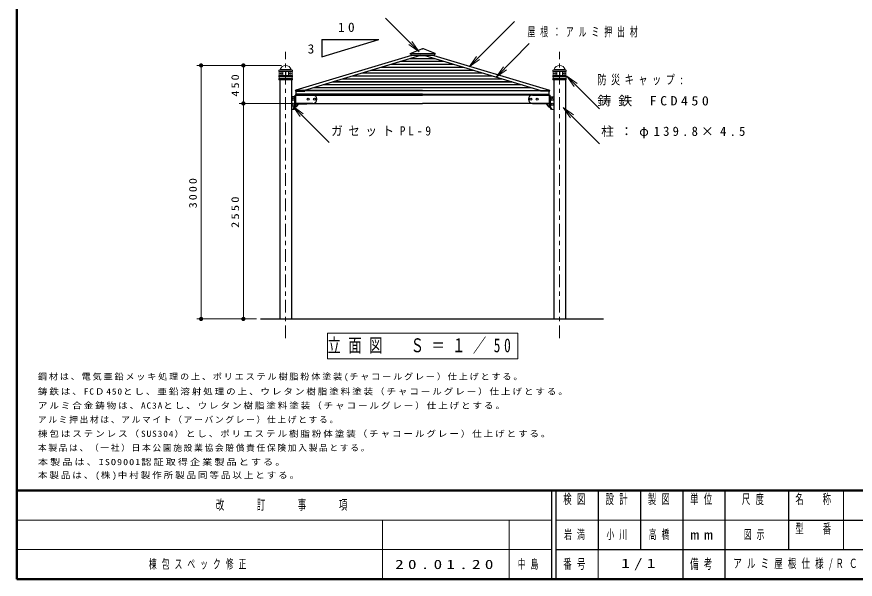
# Model space of a CAD drawing. Units: millimetres on the paper, scale 1:50. Extents: x -365 to 143, y 0 to 257.
# Drawn here: x -365 to -166.7, y 0 to 133.1 of the extents above; entities that cross this region are included whole.
import ezdxf
from ezdxf.enums import TextEntityAlignment as Align

# ---------------------------------------------------------------- set-up
doc = ezdxf.new("R2010")
doc.units = ezdxf.units.MM
doc.linetypes.add('USER2', pattern=[6, 3, -1, 1, -1])
doc.layers.add('LY_1', color=7, linetype='Continuous', lineweight=25)
doc.layers.add('LY_2', color=7, linetype='Continuous', lineweight=13)
doc.styles.add('ＭＳ ゴシック', font='')
doc.styles.get('ＭＳ ゴシック').set_extended_font_data('MS Gothic')

# ---------------------------------------------------------------- blocks, each defined once
blk = doc.blocks.new('open_arrow')
at = {"color": 0, "linetype": 'Continuous', "lineweight": -2}
blk.add_lwpolyline([(7.5, 1.25), (0, 0), (7.5, -1.25)], dxfattribs=at)
blk = doc.blocks.new('filled_dot')
at = {"color": 0, "linetype": 'Continuous', "lineweight": -2, "const_width": 1.25}
blk.add_lwpolyline([(-0.625, 0, 1), (0.625, 0, 1)], format="xyb", close=True, dxfattribs=at)

msp = doc.modelspace()

# ---------------------------------------------------------------- linework, layer by layer
at = {"layer": 'LY_1', "lineweight": 13}
for p, q in [((-269.795, 124.807), (-277.782, 132.794)), ((-258.027, 121.244), (-247.247, 132.024)), ((-251.613, 118.805), (-243.798, 126.798)), ((-302.401, 121.605), (-322.401, 121.605)), ((-321.401, 61.605), (-321.401, 121.605)), ((-311.401, 112.605), (-311.401, 121.605)), ((-302.981, 120.467), (-302.961, 120.487)), ((-302.981, 120.467), (-302.981, 120.207)), ((-302.981, 120.467), (-299.821, 120.467)), ((-302.981, 120.207), (-299.821, 120.207)), ((-302.981, 120.207), (-302.961, 120.187)), ((-302.941, 119.187), (-302.981, 119.147)), ((-302.981, 119.147), (-299.821, 119.147)), ((-302.981, 119.147), (-302.981, 118.907)), ((-302.961, 120.487), (-299.841, 120.487)), ((-302.961, 120.187), (-302.139, 120.151)), ((-302.961, 120.187), (-299.841, 120.187)), ((-302.941, 119.187), (-302.139, 119.222)), ((-302.941, 119.187), (-299.861, 119.187)), ((-302.901, 120.183), (-302.901, 119.191)), ((-302.799, 120.487), (-302.681, 120.605)), ((-302.681, 120.605), (-300.121, 120.605)), ((-302.551, 119.837), (-302.411, 119.837)), ((-302.551, 119.537), (-302.411, 119.537)), ((-302.101, 120.149), (-301.471, 120.149)), ((-302.101, 120.111), (-302.101, 119.262)), ((-302.101, 119.223), (-301.471, 119.223)), ((-301.471, 120.147), (-301.471, 119.227)), ((-300.701, 120.149), (-301.331, 120.149)), ((-301.331, 120.147), (-301.331, 119.227)), ((-300.701, 119.223), (-301.331, 119.223)), ((-300.701, 120.111), (-300.701, 119.262)), ((-299.841, 120.187), (-300.662, 120.151)), ((-299.861, 119.187), (-300.662, 119.222)), ((-300.251, 119.837), (-300.391, 119.837)), ((-300.251, 119.537), (-300.391, 119.537)), ((-300.003, 120.487), (-300.121, 120.605)), ((-299.901, 120.183), (-299.901, 119.191)), ((-299.861, 119.187), (-299.821, 119.147)), ((-299.841, 120.487), (-299.821, 120.467)), ((-299.841, 120.187), (-299.821, 120.207)), ((-299.821, 120.467), (-299.821, 120.207)), ((-299.821, 119.147), (-299.821, 118.907)), ((-238.181, 120.467), (-238.161, 120.487)), ((-238.181, 120.467), (-238.181, 120.207)), ((-238.181, 120.467), (-235.021, 120.467)), ((-238.181, 120.207), (-235.021, 120.207)), ((-238.181, 120.207), (-238.161, 120.187)), ((-238.141, 119.187), (-238.181, 119.147)), ((-238.181, 119.147), (-235.021, 119.147)), ((-238.181, 119.147), (-238.181, 118.907)), ((-238.161, 120.487), (-235.041, 120.487)), ((-238.161, 120.187), (-237.339, 120.151)), ((-238.161, 120.187), (-235.041, 120.187)), ((-238.141, 119.187), (-237.339, 119.222)), ((-238.141, 119.187), (-235.061, 119.187)), ((-238.101, 120.183), (-238.101, 119.191)), ((-237.999, 120.487), (-237.881, 120.605)), ((-237.881, 120.605), (-235.321, 120.605)), ((-237.751, 119.837), (-237.611, 119.837)), ((-237.751, 119.537), (-237.611, 119.537)), ((-237.301, 120.149), (-236.671, 120.149)), ((-237.301, 120.111), (-237.301, 119.262)), ((-237.301, 119.223), (-236.671, 119.223)), ((-236.671, 120.147), (-236.671, 119.227)), ((-235.901, 120.149), (-236.531, 120.149)), ((-236.531, 120.147), (-236.531, 119.227)), ((-235.901, 119.223), (-236.531, 119.223)), ((-235.901, 120.111), (-235.901, 119.262)), ((-235.041, 120.187), (-235.862, 120.151)), ((-235.061, 119.187), (-235.862, 119.222)), ((-235.451, 119.837), (-235.591, 119.837)), ((-235.451, 119.537), (-235.591, 119.537)), ((-235.203, 120.487), (-235.321, 120.605)), ((-235.101, 120.183), (-235.101, 119.191)), ((-235.061, 119.187), (-235.021, 119.147)), ((-235.041, 120.487), (-235.021, 120.467)), ((-235.041, 120.187), (-235.021, 120.207)), ((-235.021, 120.467), (-235.021, 120.207)), ((-235.021, 119.147), (-235.021, 118.907)), ((-234.932, 119.087), (-227.162, 111.317)), ((-302.981, 118.907), (-299.821, 118.907)), ((-302.981, 118.907), (-302.961, 118.887)), ((-302.961, 118.487), (-302.981, 118.467)), ((-302.981, 118.467), (-299.821, 118.467)), ((-302.981, 118.467), (-302.981, 118.227)), ((-302.981, 118.227), (-299.821, 118.227)), ((-302.981, 118.227), (-302.941, 118.187)), ((-302.961, 118.887), (-299.841, 118.887)), ((-302.961, 118.887), (-302.961, 118.487)), ((-302.961, 118.487), (-299.841, 118.487)), ((-302.941, 118.187), (-299.861, 118.187)), ((-299.821, 118.227), (-299.861, 118.187)), ((-299.821, 118.907), (-299.841, 118.887)), ((-299.841, 118.887), (-299.841, 118.487)), ((-299.841, 118.487), (-299.821, 118.467)), ((-299.821, 118.467), (-299.821, 118.227)), ((-238.181, 118.907), (-235.021, 118.907)), ((-238.181, 118.907), (-238.161, 118.887)), ((-238.161, 118.487), (-238.181, 118.467)), ((-238.181, 118.467), (-235.021, 118.467)), ((-238.181, 118.467), (-238.181, 118.227)), ((-238.181, 118.227), (-235.021, 118.227)), ((-238.181, 118.227), (-238.141, 118.187)), ((-238.161, 118.887), (-235.041, 118.887)), ((-238.161, 118.887), (-238.161, 118.487)), ((-238.161, 118.487), (-235.041, 118.487)), ((-238.141, 118.187), (-235.061, 118.187)), ((-235.021, 118.227), (-235.061, 118.187)), ((-235.021, 118.907), (-235.041, 118.887)), ((-235.041, 118.887), (-235.041, 118.487)), ((-235.041, 118.487), (-235.021, 118.467)), ((-235.021, 118.467), (-235.021, 118.227)), ((-299.921, 112.605), (-312.401, 112.605)), ((-311.401, 61.605), (-311.401, 112.605)), ((-299.503, 111.205), (-300.003, 111.205)), ((-299.719, 111.954), (-291.125, 103.359)), ((-238.498, 111.205), (-237.999, 111.205)), ((-235.787, 111.674), (-227.193, 103.08)), ((-308.319, 61.605), (-322.401, 61.605)), ((-291.529, 58.203), (-291.529, 52.147)), ((-246.473, 58.203), (-291.529, 58.203)), ((-246.473, 52.147), (-246.473, 58.203)), ((-291.529, 52.147), (-246.473, 52.147))]:
    msp.add_line(p, q, dxfattribs=at)
at = {"layer": 'LY_1'}
for p, q in [((-292.828, 127.71), (-292.828, 123.666)), ((-292.828, 127.71), (-279.348, 127.71)), ((-292.828, 123.666), (-279.348, 127.71)), ((-302.799, 118.187), (-302.799, 61.605)), ((-300.003, 118.187), (-300.003, 61.605)), ((-237.999, 118.187), (-237.999, 61.605)), ((-235.203, 118.187), (-235.203, 61.605)), ((-298.941, 114.775), (-298.941, 115.486)), ((-239.061, 114.775), (-239.061, 115.486)), ((-299.206, 111.805), (-299.206, 114.205)), ((-299.078, 111.805), (-299.078, 114.205)), ((-269.001, 114.775), (-298.941, 114.775)), ((-269.001, 114.775), (-239.061, 114.775)), ((-238.923, 111.805), (-238.923, 114.205)), ((-238.795, 111.805), (-238.795, 114.205)), ((-299.63, 111.205), (-299.206, 111.805)), ((-299.503, 111.205), (-299.078, 111.805)), ((-298.81, 111.805), (-299.206, 111.805)), ((-298.937, 111.805), (-298.513, 112.405)), ((-298.81, 111.805), (-298.386, 112.405)), ((-298.513, 112.405), (-298.513, 112.605)), ((-298.386, 112.405), (-298.513, 112.405)), ((-298.386, 112.405), (-298.386, 112.605)), ((-239.616, 112.405), (-239.616, 112.605)), ((-239.616, 112.405), (-239.488, 112.405)), ((-239.191, 111.805), (-239.616, 112.405)), ((-239.488, 112.405), (-239.488, 112.605)), ((-239.064, 111.805), (-239.488, 112.405)), ((-239.191, 111.805), (-238.795, 111.805)), ((-238.498, 111.205), (-238.923, 111.805)), ((-238.371, 111.205), (-238.795, 111.805)), ((-307.319, 61.605), (-226.212, 61.605))]:
    msp.add_line(p, q, dxfattribs=at)
at = {"layer": 'LY_1', "color": 2}
for p, q in [((-271.982, 124.397), (-269.199, 125.505)), ((-269.199, 125.505), (-269.001, 125.505)), ((-268.802, 125.505), (-269.001, 125.505)), ((-266.019, 124.397), (-268.802, 125.505)), ((-271.993, 124.371), (-271.964, 124.297)), ((-271.829, 124.284), (-271.694, 123.944)), ((-266.172, 124.284), (-266.307, 123.944)), ((-266.008, 124.371), (-266.038, 124.297)), ((-299.001, 114.205), (-300.003, 114.205)), ((-239, 114.205), (-237.999, 114.205))]:
    msp.add_line(p, q, dxfattribs=at)
at = {"layer": 'LY_1', "linetype": 'USER2', "lineweight": 13}
for p, q in [((-301.401, 57.091), (-301.401, 124.829)), ((-236.601, 57.091), (-236.601, 124.829))]:
    msp.add_line(p, q, dxfattribs=at)
at = {"layer": 'LY_1', "color": 131}
for p, q in [((-271.672, 123.931), (-299.025, 115.725)), ((-269.506, 123.931), (-296.961, 115.695)), ((-268.495, 123.931), (-241.04, 115.695)), ((-266.329, 123.931), (-238.977, 115.725)), ((-298.986, 115.486), (-299.046, 115.685)), ((-298.986, 115.486), (-296.899, 115.486)), ((-296.899, 115.486), (-296.961, 115.695)), ((-241.102, 115.486), (-241.04, 115.695)), ((-239.015, 115.486), (-241.102, 115.486)), ((-239.015, 115.486), (-238.955, 115.685)), ((-299.001, 112.685), (-299.001, 114.525)), ((-299.001, 112.605), (-299.001, 114.205)), ((-298.921, 114.605), (-269.001, 114.605)), ((-298.901, 114.605), (-298.901, 114.669)), ((-269.001, 114.669), (-298.901, 114.669)), ((-298.021, 114.605), (-298.901, 114.605)), ((-298.821, 114.605), (-297.981, 114.605)), ((-297.965, 114.775), (-297.965, 114.725)), ((-269.001, 114.669), (-239.101, 114.669)), ((-239.081, 114.605), (-269.001, 114.605)), ((-240.037, 114.775), (-240.037, 114.725)), ((-239.181, 114.605), (-240.021, 114.605)), ((-239.981, 114.605), (-239.101, 114.605)), ((-239.101, 114.605), (-239.101, 114.669)), ((-239.001, 112.685), (-239.001, 114.525)), ((-239, 112.605), (-239, 114.205)), ((-298.386, 112.605), (-299.001, 112.605)), ((-298.921, 112.605), (-269.001, 112.605)), ((-239.081, 112.605), (-269.001, 112.605)), ((-239.616, 112.605), (-239, 112.605))]:
    msp.add_line(p, q, dxfattribs=at)
at = {"layer": 'LY_1', "color": 2, "lineweight": 13}
for p, q in [((-271.991, 124.39), (-269.001, 124.39)), ((-271.945, 124.284), (-269.001, 124.284)), ((-271.675, 123.931), (-269.001, 123.931)), ((-266.01, 124.39), (-269.001, 124.39)), ((-266.056, 124.284), (-269.001, 124.284)), ((-266.326, 123.931), (-269.001, 123.931))]:
    msp.add_line(p, q, dxfattribs=at)
at = {"layer": 'LY_1', "color": 12, "lineweight": 13}
for p, q in [((-271.989, 123.186), (-269.001, 123.186)), ((-271.675, 123.281), (-269.001, 123.281)), ((-269.69, 123.876), (-269.001, 123.876)), ((-268.311, 123.876), (-269.001, 123.876)), ((-266.326, 123.281), (-269.001, 123.281)), ((-266.012, 123.186), (-269.001, 123.186)), ((-278.886, 121.117), (-269.001, 121.117)), ((-278.571, 121.212), (-269.001, 121.212)), ((-276.587, 121.807), (-269.001, 121.807)), ((-276.272, 121.901), (-269.001, 121.901)), ((-274.288, 122.497), (-269.001, 122.497)), ((-273.974, 122.591), (-269.001, 122.591)), ((-264.027, 122.591), (-269.001, 122.591)), ((-263.713, 122.497), (-269.001, 122.497)), ((-261.729, 121.901), (-269.001, 121.901)), ((-261.414, 121.807), (-269.001, 121.807)), ((-259.43, 121.212), (-269.001, 121.212)), ((-259.116, 121.117), (-269.001, 121.117)), ((-285.782, 119.048), (-269.001, 119.048)), ((-285.467, 119.143), (-269.001, 119.143)), ((-283.483, 119.738), (-269.001, 119.738)), ((-283.169, 119.832), (-269.001, 119.832)), ((-281.184, 120.428), (-269.001, 120.428)), ((-280.87, 120.522), (-269.001, 120.522)), ((-257.131, 120.522), (-269.001, 120.522)), ((-256.817, 120.428), (-269.001, 120.428)), ((-254.832, 119.832), (-269.001, 119.832)), ((-254.518, 119.738), (-269.001, 119.738)), ((-252.534, 119.143), (-269.001, 119.143)), ((-252.219, 119.048), (-269.001, 119.048)), ((-292.364, 117.074), (-269.001, 117.074)), ((-290.379, 117.669), (-269.001, 117.669)), ((-290.065, 117.763), (-269.001, 117.763)), ((-288.081, 118.359), (-269.001, 118.359)), ((-287.766, 118.453), (-269.001, 118.453)), ((-250.235, 118.453), (-269.001, 118.453)), ((-249.92, 118.359), (-269.001, 118.359)), ((-247.936, 117.763), (-269.001, 117.763)), ((-247.622, 117.669), (-269.001, 117.669)), ((-245.637, 117.074), (-269.001, 117.074)), ((-294.977, 116.29), (-269.001, 116.29)), ((-294.663, 116.384), (-269.001, 116.384)), ((-292.678, 116.979), (-269.001, 116.979)), ((-245.323, 116.979), (-269.001, 116.979)), ((-243.338, 116.384), (-269.001, 116.384)), ((-243.024, 116.29), (-269.001, 116.29))]:
    msp.add_line(p, q, dxfattribs=at)
at = {"layer": 'LY_1', "color": 4}
for q in [(-299.001, 115.695), (-239.001, 115.695)]:
    msp.add_line((-269.001, 115.695), q, dxfattribs=at)
at = {"layer": 'LY_1', "color": 4, "lineweight": 13}
for p in [(-296.933, 115.6), (-241.068, 115.6)]:
    msp.add_line(p, (-269.001, 115.6), dxfattribs=at)
at = {"layer": 'LY_1', "color": 40}
for p, q in [((-295.001, 114.605), (-299.12, 114.605)), ((-299.12, 112.485), (-299.12, 114.605)), ((-243.001, 114.605), (-238.881, 114.605)), ((-238.881, 112.485), (-238.881, 114.605)), ((-295.001, 112.605), (-299.12, 112.605)), ((-299.12, 112.485), (-296.401, 112.485)), ((-296.401, 112.485), (-296.401, 112.605)), ((-243.001, 112.605), (-238.881, 112.605)), ((-241.601, 112.485), (-241.601, 112.605)), ((-238.881, 112.485), (-241.601, 112.485))]:
    msp.add_line(p, q, dxfattribs=at)
for centre in [(-296.101, 113.605), (-294.601, 113.605), (-243.401, 113.605), (-241.901, 113.605)]:
    msp.add_circle(centre, 0.24, dxfattribs=at)
at = {"layer": 'LY_1', "color": 2}
for centre, start, end in [((-271.975, 124.379), 111.7, 201.7), ((-271.945, 124.304), 201.7, 270), ((-271.675, 123.951), 196.7, 270), ((-266.326, 123.951), 270, 343.3), ((-266.056, 124.304), 270, 338.3), ((-266.027, 124.379), 338.3, 68.3)]:
    msp.add_arc(centre, 0.02, start, end, dxfattribs=at)
at = {"layer": 'LY_1', "lineweight": 13}
for centre, radius, start, end in [((-301.401, 120.285), 1.319, 14.00253, 165.99746), ((-236.601, 120.285), 1.319, 14.00253, 165.99746), ((-302.551, 119.687), 0.15, 90, 270), ((-302.411, 119.687), 0.15, 270, 90), ((-302.141, 120.111), 0.04, 0, 87.5), ((-302.141, 119.262), 0.04, 272.5, 0), ((-301.511, 120.147), 0.04, 0, 90), ((-301.511, 119.227), 0.04, 270, 0), ((-301.291, 120.147), 0.04, 90, 180), ((-301.291, 119.227), 0.04, 180, 270), ((-300.661, 120.111), 0.04, 92.5, 180), ((-300.661, 119.262), 0.04, 180, 267.5), ((-300.391, 119.687), 0.15, 90, 270), ((-300.251, 119.687), 0.15, 270, 90), ((-237.751, 119.687), 0.15, 90, 270), ((-237.611, 119.687), 0.15, 270, 90), ((-237.341, 120.111), 0.04, 0, 87.5), ((-237.341, 119.262), 0.04, 272.5, 0), ((-236.711, 120.147), 0.04, 0, 90), ((-236.711, 119.227), 0.04, 270, 0), ((-236.491, 120.147), 0.04, 90, 180), ((-236.491, 119.227), 0.04, 180, 270), ((-235.861, 120.111), 0.04, 92.5, 180), ((-235.861, 119.262), 0.04, 180, 267.5), ((-235.591, 119.687), 0.15, 90, 270), ((-235.451, 119.687), 0.15, 270, 90)]:
    msp.add_arc(centre, radius, start, end, dxfattribs=at)
at = {"layer": 'LY_1', "color": 131}
for centre, radius, start, end in [((-299.015, 115.695), 0.032, 106.69924, 196.69924), ((-238.986, 115.695), 0.032, 343.30076, 73.30076), ((-298.921, 114.525), 0.08, 90, 180), ((-298.021, 114.725), 0.056, 270, 0), ((-239.981, 114.725), 0.056, 180, 270), ((-239.081, 114.525), 0.08, 0, 90), ((-298.921, 112.685), 0.08, 180, 270), ((-239.081, 112.685), 0.08, 270, 0)]:
    msp.add_arc(centre, radius, start, end, dxfattribs=at)
at = {"layer": 'LY_1', "color": 40}
for centre, start, end in [((-295.001, 113.605), 270, 90), ((-243.001, 113.605), 90, 270)]:
    msp.add_arc(centre, 1, start, end, dxfattribs=at)
at = {"layer": 'LY_1'}
for centre in [(-299.63, 113.605), (-238.371, 113.605), (-299.63, 112.405), (-238.371, 112.405)]:
    msp.add_ellipse(centre, major_axis=(0, 0.3), ratio=0.707107, dxfattribs=at)
at = {"layer": 'LY_2', "lineweight": 50}
for p, q in [((-365, 257), (-365, 0)), ((-365, 21), (0, 21)), ((-365, 0), (0, 0))]:
    msp.add_line(p, q, dxfattribs=at)
at = {"layer": 'LY_2', "lineweight": 25}
for p, q in [((-238.5, 21), (-238.5, 0)), ((-237.5, 21), (-237.5, 0)), ((-227.5, 21), (-227.5, 7)), ((-217.5, 21), (-217.5, 7)), ((-207.5, 21), (-207.5, 0)), ((-197.5, 21), (-197.5, 7)), ((-182.5, 21), (-182.5, 7)), ((-182.5, 14), (-70, 14)), ((-237.5, 7), (0, 7)), ((-197.5, 7), (-197.5, 0))]:
    msp.add_line(p, q, dxfattribs=at)
at = {"layer": 'LY_2'}
for p, q in [((-169.5, 21), (-169.5, 7)), ((-365, 14), (-238.5, 14)), ((-278.5, 14), (-278.5, 0)), ((-248.5, 14), (-248.5, 0)), ((-237.5, 14), (-182.5, 14)), ((-365, 7), (-238.5, 7)), ((-227.5, 7), (-227.5, 0))]:
    msp.add_line(p, q, dxfattribs=at)

# ---------------------------------------------------------------- block references
at = {"layer": 'LY_1', "lineweight": 13, "xscale": 0.4, "yscale": 0.4}
for name, p, rotation in [('open_arrow', (-269.795, 124.807), 135), ('open_arrow', (-258.027, 121.244), 45), ('filled_dot', (-321.401, 121.605), 270), ('filled_dot', (-311.401, 121.605), 270), ('open_arrow', (-251.613, 118.805), 45.6), ('open_arrow', (-234.932, 119.087), 315), ('filled_dot', (-311.401, 112.605), 90), ('filled_dot', (-311.401, 112.605), 270), ('open_arrow', (-299.719, 111.954), 315), ('open_arrow', (-235.787, 111.674), 315), ('filled_dot', (-321.401, 61.605), 90), ('filled_dot', (-311.401, 61.605), 90)]:
    msp.add_blockref(name, p, dxfattribs=dict(at, rotation=rotation))

# ---------------------------------------------------------------- texts
at = {"layer": 'LY_1', "style": 'ＭＳ ゴシック', "width": 1.05}
msp.add_text('3', height=2.199, dxfattribs=at).set_placement((-295.415, 125.53), align=Align.MIDDLE_CENTER)
at = {"layer": 'LY_1', "style": 'ＭＳ ゴシック'}
for s, insert, char_height, attachment_point in [('\\T1.5;\\W1.05;10', (-286.66, 130.63), 2.199, 5), ('\\T1.64;\\W0.6;屋根：アルミ押出材', (-244.215, 129.448), 2.199, 4), ('\\T1.5;\\W0.7;防災キャップ:', (-227.672, 118.117), 2.199, 4), ('\\T1.5;\\W1.1;鋳鉄\\~FCD450', (-227.672, 113.117), 2.199, 4), ('\\T1.5;\\W0.9;ガセットPL-9', (-290.624, 106.009), 2.199, 4), ('\\T1.5;柱：φ139.8×4.5', (-226.779, 105.73), 2.199, 4), ('\\T1.56;\\W0.7;立面図\u3000Ｓ＝１／50', (-291.501, 55.175), 3.299, 4), ('\\T1.2;\\W1.05;鋼材は、電気亜鉛メッキ処理の上、ポリエステル樹脂粉体塗装(チャコールグレー）仕上げとする。', (-360, 46.837), 1.466, 7), ('\\T1.2;\\W1.1;鋳鉄は、FCＤ450とし、亜鉛溶射処理の上、ウレタン樹脂塗料塗装（チャコールグレー）仕上げとする。', (-360, 43.503), 1.466, 7), ('\\T1.2;\\W1.1;アルミ合金鋳物は、AC3Aとし、ウレタン樹脂塗料塗装（チャコールグレー）仕上げとする。', (-360, 40.17), 1.466, 7), ('\\T1.2;アルミ押出材は、アルマイト（アーバングレー）仕上げとする。', (-360, 36.837), 1.466, 7), ('\\T1.2;\\W1.1;棟包はステンレス（SUS304）とし、ポリエステル樹脂粉体塗装（チャコールグレー）仕上げとする。', (-360, 33.503), 1.466, 7), ('\\T1.2;本製品は、（一社）日本公園施設業協会賠償責任保険加入製品とする。', (-360, 30.17), 1.466, 7), ('\\T1.2;\\W1.2;本製品は、ISO9001認証取得企業製品とする。', (-360, 26.837), 1.466, 7), ('\\T1.2;\\W1.1;本製品は、(株)中村製作所製品同等品以上とする。', (-360, 23.503), 1.466, 7), ('\\T1.64;\\W0.6;岩満', (-232.5, 10.5), 2.199, 5), ('\\T1.64;\\W0.6;小川', (-222.5, 10.5), 2.199, 5), ('\\T1.64;\\W0.6;高橋', (-212.5, 10.5), 2.199, 5), ('\\T1.64;\\W0.6;図示', (-190, 10.5), 2.199, 5), ('\\T1.64;\\W0.6;棟包スペック修正', (-333.75, 3.5), 2.199, 4), ('\\T1.5;\\W1.35;20.01.20', (-275.5, 3.5), 2.199, 4), ('\\T1.64;\\W0.6;中島', (-246.5, 3.5), 2.199, 4), ('\\T1.5;\\W1.35;1/1', (-217.5, 3.5), 2.199, 5), ('\\T1.61;\\W0.65;アルミ屋根仕様/ＲＣ基礎', (-195.5, 3.5), 2.199, 4)]:
    msp.add_mtext(s, dxfattribs=dict(at, insert=insert, char_height=char_height, attachment_point=attachment_point))
at = {"layer": 'LY_1', "char_height": 1.833, "attachment_point": 8, "rotation": 90, "style": 'ＭＳ ゴシック'}
for s, insert in [('\\T1.33;\\W1.15;450', (-312.401, 117.105)), ('\\T1.33;\\W1.15;3000', (-322.401, 91.605)), ('\\T1.33;\\W1.2;2550', (-312.401, 87.105))]:
    msp.add_mtext(s, dxfattribs=dict(at, insert=insert))
at = {"layer": 'LY_2', "color": 4, "char_height": 2.346, "style": 'ＭＳ ゴシック'}
for s, insert, attachment_point in [('\\T1.64;\\W0.6;検図', (-232.5, 20.167), 2), ('\\T1.64;\\W0.6;設計', (-222.5, 20.167), 2), ('\\T1.64;\\W0.6;製図', (-212.5, 20.167), 2), ('\\T1.64;\\W0.6;単位', (-202.5, 20.167), 2), ('\\T1.64;\\W0.6;尺度', (-190.25, 20.167), 2), ('\\T1.64;\\W0.6;名\u3000称', (-176, 20.167), 2), ('\\T1.64;\\W0.6;改\u3000\u3000訂\u3000\u3000事\u3000\u3000項', (-301.75, 17.5), 5), ('\\T1.64;\\W0.6;型\u3000番', (-176, 13.167), 2), ('\\T1.5;\\W1.35;mm', (-202.5, 10.5), 5), ('\\T1.64;\\W0.6;番号', (-232.5, 3.5), 5), ('\\T1.64;\\W0.6;備考', (-202.5, 3.5), 5)]:
    msp.add_mtext(s, dxfattribs=dict(at, insert=insert, attachment_point=attachment_point))

doc.saveas('drawing.dxf')
